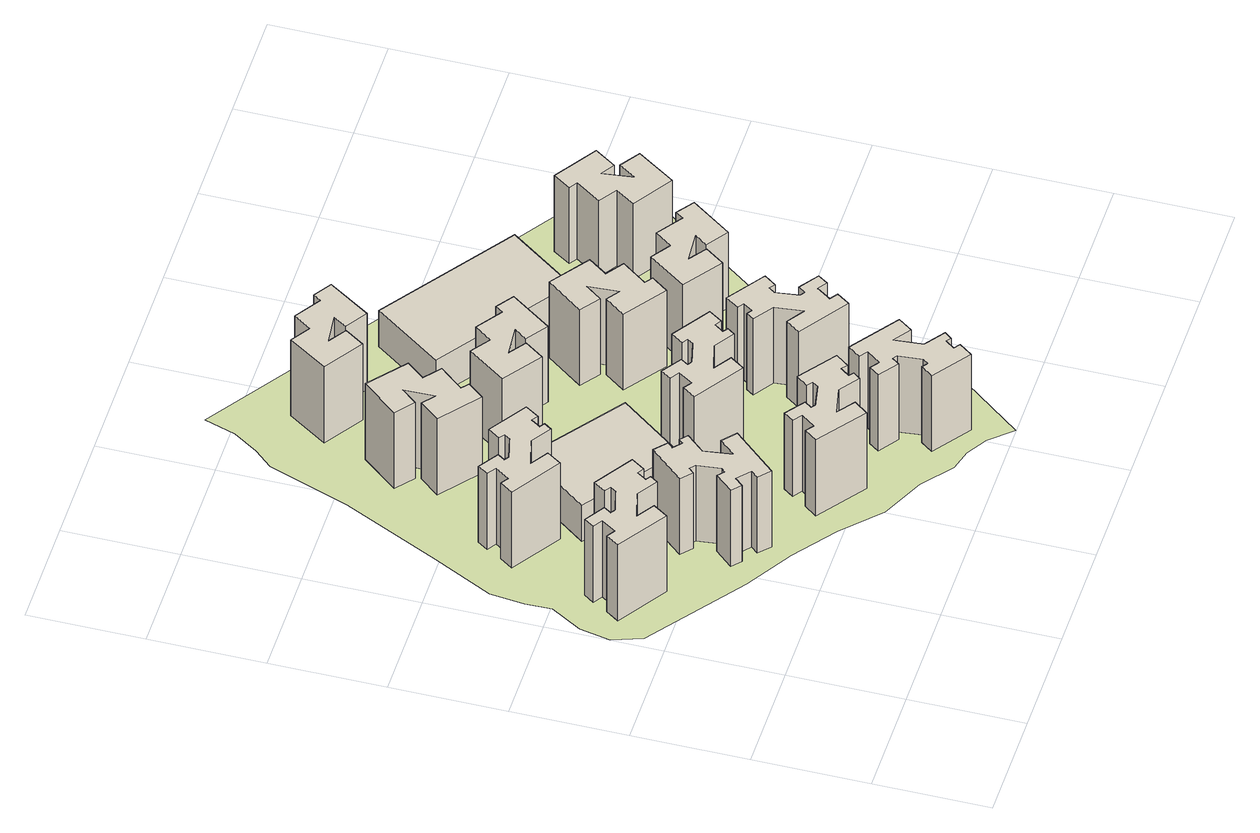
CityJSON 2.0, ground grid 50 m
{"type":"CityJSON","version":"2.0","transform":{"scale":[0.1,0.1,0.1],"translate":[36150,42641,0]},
"CityObjects":{
"building1":{"type":"Building","attributes":{"class":"1000","function":"2700","usage":"2700","roofType":"1000","measuredHeight":42,"storeysAboveGround":14,"storeysBelowGround":0,"landuse":"residential"},"geometry":[{"type":"Solid","lod":"1","boundaries":[[[[0,1,2,3]],[[3,2,4,5]],[[5,4,6,7]],[[7,6,8,9]],[[9,8,10,11]],[[11,10,12,13]],[[13,12,14,15]],[[15,14,16,17]],[[17,16,18,19]],[[19,18,20,21]],[[21,20,22,23]],[[23,22,24,25]],[[25,24,26,27]],[[27,26,28,29]],[[29,28,30,31]],[[31,30,32,33]],[[33,32,34,35]],[[35,34,36,37]],[[37,36,38,39]],[[39,38,40,41]],[[41,40,42,43]],[[43,42,44,45]],[[45,44,1,0]],[[3,5,7,9,11,13,15,17,19,21,23,25,27,29,31,33,35,37,39,41,43,45,0]],[[1,44,42,40,38,36,34,32,30,28,26,24,22,20,18,16,14,12,10,8,6,4,2]]]]}]},
"building2":{"type":"Building","attributes":{"class":"1000","function":"2700","usage":"2700","roofType":"1000","measuredHeight":42,"storeysAboveGround":14,"storeysBelowGround":0,"landuse":"residential"},"geometry":[{"type":"Solid","lod":"1","boundaries":[[[[46,47,48,49]],[[49,48,50,51]],[[51,50,52,53]],[[53,52,54,55]],[[55,54,56,57]],[[57,56,58,59]],[[59,58,60,61]],[[61,60,62,63]],[[63,62,64,65]],[[65,64,66,67]],[[67,66,68,69]],[[69,68,70,71]],[[71,70,72,73]],[[73,72,74,75]],[[75,74,76,77]],[[77,76,78,79]],[[79,78,80,81]],[[81,80,82,83]],[[83,82,84,85]],[[85,84,86,87]],[[87,86,88,89]],[[89,88,90,91]],[[91,90,47,46]],[[49,51,53,55,57,59,61,63,65,67,69,71,73,75,77,79,81,83,85,87,89,91,46]],[[47,90,88,86,84,82,80,78,76,74,72,70,68,66,64,62,60,58,56,54,52,50,48]]]]}]},
"building3":{"type":"Building","attributes":{"class":"1000","function":"2700","usage":"2700","roofType":"1000","measuredHeight":42,"storeysAboveGround":14,"storeysBelowGround":0,"landuse":"residential"},"geometry":[{"type":"Solid","lod":"1","boundaries":[[[[92,93,94,95]],[[95,94,96,97]],[[97,96,98,99]],[[99,98,100,101]],[[101,100,102,103]],[[103,102,104,105]],[[105,104,106,107]],[[107,106,108,109]],[[109,108,110,111]],[[111,110,112,113]],[[113,112,114,115]],[[115,114,116,117]],[[117,116,118,119]],[[119,118,120,121]],[[121,120,122,123]],[[123,122,124,125]],[[125,124,126,127]],[[127,126,128,129]],[[129,128,130,131]],[[131,130,132,133]],[[133,132,134,135]],[[135,134,136,137]],[[137,136,93,92]],[[95,97,99,101,103,105,107,109,111,113,115,117,119,121,123,125,127,129,131,133,135,137,92]],[[93,136,134,132,130,128,126,124,122,120,118,116,114,112,110,108,106,104,102,100,98,96,94]]]]}]},
"building4":{"type":"Building","attributes":{"class":"1000","function":"1610","usage":"1610","roofType":"1000","measuredHeight":20,"storeysAboveGround":8,"storeysBelowGround":0,"amenity":"parking","landuse":"residential","parking":"multi-storey"},"geometry":[{"type":"Solid","lod":"1","boundaries":[[[[138,139,140,141]],[[141,140,142,143]],[[143,142,144,145]],[[145,144,139,138]],[[141,143,145,138]],[[139,144,142,140]]]]}]},
"building5":{"type":"Building","attributes":{"class":"1000","function":"2700","usage":"2700","roofType":"1000","measuredHeight":42,"storeysAboveGround":14,"storeysBelowGround":0,"landuse":"residential"},"geometry":[{"type":"Solid","lod":"1","boundaries":[[[[146,147,148,149]],[[149,148,150,151]],[[151,150,152,153]],[[153,152,154,155]],[[155,154,156,157]],[[157,156,158,159]],[[159,158,160,161]],[[161,160,162,163]],[[163,162,164,165]],[[165,164,166,167]],[[167,166,168,169]],[[169,168,170,171]],[[171,170,172,173]],[[173,172,174,175]],[[175,174,176,177]],[[177,176,178,179]],[[179,178,180,181]],[[181,180,182,183]],[[183,182,184,185]],[[185,184,186,187]],[[187,186,188,189]],[[189,188,190,191]],[[191,190,147,146]],[[149,151,153,155,157,159,161,163,165,167,169,171,173,175,177,179,181,183,185,187,189,191,146]],[[147,190,188,186,184,182,180,178,176,174,172,170,168,166,164,162,160,158,156,154,152,150,148]]]]}]},
"building6":{"type":"Building","attributes":{"class":"1000","function":"2700","usage":"2700","roofType":"1000","measuredHeight":42,"storeysAboveGround":14,"storeysBelowGround":0,"landuse":"residential"},"geometry":[{"type":"Solid","lod":"1","boundaries":[[[[192,193,194,195]],[[195,194,196,197]],[[197,196,198,199]],[[199,198,200,201]],[[201,200,202,203]],[[203,202,204,205]],[[205,204,206,207]],[[207,206,208,209]],[[209,208,210,211]],[[211,210,212,213]],[[213,212,214,215]],[[215,214,216,217]],[[217,216,193,192]],[[195,197,199,201,203,205,207,209,211,213,215,217,192]],[[193,216,214,212,210,208,206,204,202,200,198,196,194]]]]}]},
"building7":{"type":"Building","attributes":{"class":"1000","function":"2700","usage":"2700","roofType":"1000","measuredHeight":42,"storeysAboveGround":14,"storeysBelowGround":0,"landuse":"residential"},"geometry":[{"type":"Solid","lod":"1","boundaries":[[[[218,219,220,221]],[[221,220,222,223]],[[223,222,224,225]],[[225,224,226,227]],[[227,226,228,229]],[[229,228,230,231]],[[231,230,232,233]],[[233,232,234,235]],[[235,234,236,237]],[[237,236,238,239]],[[239,238,240,241]],[[241,240,242,243]],[[243,242,244,245]],[[245,244,246,247]],[[247,246,248,249]],[[249,248,250,251]],[[251,250,252,253]],[[253,252,254,255]],[[255,254,256,257]],[[257,256,258,259]],[[259,258,260,261]],[[261,260,262,263]],[[263,262,219,218]],[[221,223,225,227,229,231,233,235,237,239,241,243,245,247,249,251,253,255,257,259,261,263,218]],[[219,262,260,258,256,254,252,250,248,246,244,242,240,238,236,234,232,230,228,226,224,222,220]]]]}]},
"building8":{"type":"Building","attributes":{"class":"1000","function":"2700","usage":"2700","roofType":"1000","measuredHeight":42,"storeysAboveGround":14,"storeysBelowGround":0,"landuse":"residential"},"geometry":[{"type":"Solid","lod":"1","boundaries":[[[[264,265,266,267]],[[267,266,268,269]],[[269,268,270,271]],[[271,270,272,273]],[[273,272,274,275]],[[275,274,276,277]],[[277,276,278,279]],[[279,278,280,281]],[[281,280,282,283]],[[283,282,284,285]],[[285,284,286,287]],[[287,286,288,289]],[[289,288,290,291]],[[291,290,292,293]],[[293,292,294,295]],[[295,294,296,297]],[[297,296,298,299]],[[299,298,300,301]],[[301,300,302,303]],[[303,302,304,305]],[[305,304,306,307]],[[307,306,308,309]],[[309,308,265,264]],[[267,269,271,273,275,277,279,281,283,285,287,289,291,293,295,297,299,301,303,305,307,309,264]],[[265,308,306,304,302,300,298,296,294,292,290,288,286,284,282,280,278,276,274,272,270,268,266]]]]}]},
"building9":{"type":"Building","attributes":{"class":"1000","function":"2700","usage":"2700","roofType":"1000","measuredHeight":42,"storeysAboveGround":14,"storeysBelowGround":0,"landuse":"residential"},"geometry":[{"type":"Solid","lod":"1","boundaries":[[[[310,311,312,313]],[[313,312,314,315]],[[315,314,316,317]],[[317,316,318,319]],[[319,318,320,321]],[[321,320,322,323]],[[323,322,324,325]],[[325,324,326,327]],[[327,326,328,329]],[[329,328,330,331]],[[331,330,332,333]],[[333,332,334,335]],[[335,334,311,310]],[[313,315,317,319,321,323,325,327,329,331,333,335,310]],[[311,334,332,330,328,326,324,322,320,318,316,314,312]]]]}]},
"building10":{"type":"Building","attributes":{"class":"1000","function":"2700","usage":"2700","roofType":"1000","measuredHeight":42,"storeysAboveGround":14,"storeysBelowGround":0,"landuse":"residential"},"geometry":[{"type":"Solid","lod":"1","boundaries":[[[[336,337,338,339]],[[339,338,340,341]],[[341,340,342,343]],[[343,342,344,345]],[[345,344,346,347]],[[347,346,348,349]],[[349,348,350,351]],[[351,350,352,353]],[[353,352,354,355]],[[355,354,356,357]],[[357,356,358,359]],[[359,358,360,361]],[[361,360,337,336]],[[339,341,343,345,347,349,351,353,355,357,359,361,336]],[[337,360,358,356,354,352,350,348,346,344,342,340,338]]]]}]},
"building11":{"type":"Building","attributes":{"class":"1000","function":"2700","usage":"2700","roofType":"1000","measuredHeight":42,"storeysAboveGround":14,"storeysBelowGround":0,"landuse":"residential"},"geometry":[{"type":"Solid","lod":"1","boundaries":[[[[362,363,364,365]],[[365,364,366,367]],[[367,366,368,369]],[[369,368,370,371]],[[371,370,372,373]],[[373,372,374,375]],[[375,374,376,377]],[[377,376,378,379]],[[379,378,380,381]],[[381,380,382,383]],[[383,382,384,385]],[[385,384,386,387]],[[387,386,388,389]],[[389,388,390,391]],[[391,390,392,393]],[[393,392,394,395]],[[395,394,396,397]],[[397,396,398,399]],[[399,398,400,401]],[[401,400,402,403]],[[403,402,404,405]],[[405,404,406,407]],[[407,406,363,362]],[[365,367,369,371,373,375,377,379,381,383,385,387,389,391,393,395,397,399,401,403,405,407,362]],[[363,406,404,402,400,398,396,394,392,390,388,386,384,382,380,378,376,374,372,370,368,366,364]]]]}]},
"building12":{"type":"Building","attributes":{"class":"1000","function":"2700","usage":"2700","roofType":"1000","measuredHeight":42,"storeysAboveGround":14,"storeysBelowGround":0,"landuse":"residential"},"geometry":[{"type":"Solid","lod":"1","boundaries":[[[[408,409,410,411]],[[411,410,412,413]],[[413,412,414,415]],[[415,414,416,417]],[[417,416,418,419]],[[419,418,420,421]],[[421,420,422,423]],[[423,422,424,425]],[[425,424,426,427]],[[427,426,428,429]],[[429,428,430,431]],[[431,430,432,433]],[[433,432,409,408]],[[411,413,415,417,419,421,423,425,427,429,431,433,408]],[[409,432,430,428,426,424,422,420,418,416,414,412,410]]]]}]},
"building13":{"type":"Building","attributes":{"class":"1000","function":"1610","usage":"1610","roofType":"1000","measuredHeight":20,"storeysAboveGround":8,"storeysBelowGround":0,"amenity":"parking","landuse":"residential","parking":"multi-storey"},"geometry":[{"type":"Solid","lod":"1","boundaries":[[[[434,435,436,437]],[[437,436,438,439]],[[439,438,440,441]],[[441,440,435,434]],[[437,439,441,434]],[[435,440,438,436]]]]}]},
"building14":{"type":"Building","attributes":{"class":"1000","function":"2700","usage":"2700","roofType":"1000","measuredHeight":42,"storeysAboveGround":14,"storeysBelowGround":0,"landuse":"residential"},"geometry":[{"type":"Solid","lod":"1","boundaries":[[[[442,443,444,445]],[[445,444,446,447]],[[447,446,448,449]],[[449,448,450,451]],[[451,450,452,453]],[[453,452,454,455]],[[455,454,456,457]],[[457,456,458,459]],[[459,458,460,461]],[[461,460,462,463]],[[463,462,464,465]],[[465,464,466,467]],[[467,466,443,442]],[[445,447,449,451,453,455,457,459,461,463,465,467,442]],[[443,466,464,462,460,458,456,454,452,450,448,446,444]]]]}]},
"building15":{"type":"Building","attributes":{"class":"1000","function":"2700","usage":"2700","roofType":"1000","measuredHeight":42,"storeysAboveGround":14,"storeysBelowGround":0,"landuse":"residential"},"geometry":[{"type":"Solid","lod":"1","boundaries":[[[[468,469,470,471]],[[471,470,472,473]],[[473,472,474,475]],[[475,474,476,477]],[[477,476,478,479]],[[479,478,480,481]],[[481,480,482,483]],[[483,482,484,485]],[[485,484,486,487]],[[487,486,488,489]],[[489,488,490,491]],[[491,490,492,493]],[[493,492,469,468]],[[471,473,475,477,479,481,483,485,487,489,491,493,468]],[[469,492,490,488,486,484,482,480,478,476,474,472,470]]]]}]},
"landuse1":{"type":"LandUse","attributes":{"function":"1040","plot_ratio":3,"plot_area":42800.09,"landuse":"residential"},"geometry":[{"type":"MultiSurface","lod":"1","boundaries":[[[494,495,496,497,498,499,500,501,502,503,504,505,506,507,508,509,510,511,512,513,514,515,516,517,518,519,520,521,522,523,524,525,526,527,528,529,530,531,532,533,534,535,536,537]]]}]}
},
"vertices":[
[603,1305,0],[603,1305,420],[563,1246,420],[563,1246,0],[536,1264,420],[536,1264,0],[509,1223,420],[509,1223,0],[530,1209,420],[530,1209,0],[507,1175,420],[507,1175,0],[419,1233,420],[419,1233,0],[298,1200,420],[298,1200,0],[374,1150,420],[374,1150,0],[332,1086,420],[332,1086,0],[118,1226,420],[118,1226,0],[156,1283,420],[156,1283,0],[191,1260,420],[191,1260,0],[232,1323,420],[232,1323,0],[192,1349,420],[192,1349,0],[222,1394,420],[222,1394,0],[309,1337,420],[309,1337,0],[288,1305,420],[288,1305,0],[307,1292,420],[307,1292,0],[408,1319,420],[408,1319,0],[425,1344,420],[425,1344,0],[401,1361,420],[401,1361,0],[436,1414,420],[436,1414,0],
[680,1242,0],[680,1242,420],[733,1195,420],[733,1195,0],[712,1171,420],[712,1171,0],[749,1138,420],[749,1138,0],[765,1157,420],[765,1157,0],[796,1130,420],[796,1130,0],[727,1052,420],[727,1052,0],[743,928,420],[743,928,0],[803,996,420],[803,996,0],[862,945,420],[862,945,0],[692,755,420],[692,755,0],[641,800,420],[641,800,0],[668,831,420],[668,831,0],[611,880,420],[611,880,0],[580,845,420],[580,845,0],[539,881,420],[539,881,0],[608,958,420],[608,958,0],[637,932,420],[637,932,0],[652,950,420],[652,950,0],[640,1053,420],[640,1053,0],[616,1073,420],[616,1073,0],[597,1051,420],[597,1051,0],[548,1094,420],[548,1094,0],
[776,1793,0],[776,1793,420],[736,1733,420],[736,1733,0],[709,1752,420],[709,1752,0],[682,1711,420],[682,1711,0],[703,1697,420],[703,1697,0],[680,1663,420],[680,1663,0],[593,1721,420],[593,1721,0],[471,1688,420],[471,1688,0],[547,1638,420],[547,1638,0],[504,1574,420],[504,1574,0],[291,1715,420],[291,1715,0],[330,1772,420],[330,1772,0],[364,1749,420],[364,1749,0],[406,1812,420],[406,1812,0],[366,1838,420],[366,1838,0],[397,1883,420],[397,1883,0],[483,1826,420],[483,1826,0],[462,1794,420],[462,1794,0],[481,1781,420],[481,1781,0],[582,1807,420],[582,1807,0],[599,1832,420],[599,1832,0],[574,1849,420],[574,1849,0],[611,1902,420],[611,1902,0],
[514,1489,0],[514,1489,200],[730,1776,200],[730,1776,0],[1124,1483,200],[1124,1483,0],[907,1196,200],[907,1196,0],
[1398,687,0],[1398,687,420],[1355,630,420],[1355,630,0],[1329,650,420],[1329,650,0],[1300,610,420],[1300,610,0],[1320,595,420],[1320,595,0],[1295,563,420],[1295,563,0],[1211,625,420],[1211,625,0],[1088,599,420],[1088,599,0],[1161,544,420],[1161,544,0],[1115,483,420],[1115,483,0],[910,635,420],[910,635,0],[951,690,420],[951,690,0],[984,665,420],[984,665,0],[1030,725,420],[1030,725,0],[991,754,420],[991,754,0],[1024,797,420],[1024,797,0],[1107,735,420],[1107,735,0],[1084,704,420],[1084,704,0],[1102,691,420],[1102,691,0],[1205,711,420],[1205,711,0],[1223,736,420],[1223,736,0],[1200,754,420],[1200,754,0],[1239,805,420],[1239,805,0],
[886,2313,0],[886,2313,420],[822,2235,420],[822,2235,0],[894,2176,420],[894,2176,0],[808,2073,420],[808,2073,0],[839,2047,420],[839,2047,0],[781,1976,420],[781,1976,0],[611,2115,420],[611,2115,0],[682,2201,420],[682,2201,0],[736,2157,420],[736,2157,0],[734,2292,420],[734,2292,0],[677,2223,420],[677,2223,0],[598,2288,420],[598,2288,0],[727,2444,420],[727,2444,0],
[1499,1241,0],[1499,1241,420],[1459,1182,420],[1459,1182,0],[1432,1200,420],[1432,1200,0],[1404,1160,420],[1404,1160,0],[1425,1145,420],[1425,1145,0],[1402,1112,420],[1402,1112,0],[1315,1170,420],[1315,1170,0],[1194,1138,420],[1194,1138,0],[1269,1087,420],[1269,1087,0],[1226,1024,420],[1226,1024,0],[1014,1166,420],[1014,1166,0],[1052,1223,420],[1052,1223,0],[1087,1199,420],[1087,1199,0],[1129,1261,420],[1129,1261,0],[1089,1288,420],[1089,1288,0],[1120,1333,420],[1120,1333,0],[1206,1275,420],[1206,1275,0],[1184,1243,420],[1184,1243,0],[1203,1231,420],[1203,1231,0],[1305,1256,420],[1305,1256,0],[1322,1281,420],[1322,1281,0],[1297,1298,420],[1297,1298,0],[1334,1351,420],[1334,1351,0],
[1550,175,0],[1550,175,420],[1389,292,420],[1389,292,0],[1428,344,420],[1428,344,0],[1452,327,420],[1452,327,0],[1470,351,420],[1470,351,0],[1459,455,420],[1459,455,0],[1441,468,420],[1441,468,0],[1418,437,420],[1418,437,0],[1334,498,420],[1334,498,0],[1366,542,420],[1366,542,0],[1405,514,420],[1405,514,0],[1449,574,420],[1449,574,0],[1416,599,420],[1416,599,0],[1456,654,420],[1456,654,0],[1663,504,420],[1663,504,0],[1618,442,420],[1618,442,0],[1544,495,420],[1544,495,0],[1555,371,420],[1555,371,0],[1640,309,420],[1640,309,0],[1616,277,420],[1616,277,0],[1595,292,420],[1595,292,0],[1566,252,420],[1566,252,0],[1592,233,420],[1592,233,0],
[1021,2095,0],[1021,2095,420],[1104,2036,420],[1104,2036,0],[1158,2112,420],[1158,2112,0],[1268,2034,420],[1268,2034,0],[1292,2067,420],[1292,2067,0],[1367,2014,420],[1367,2014,0],[1240,1836,420],[1240,1836,0],[1148,1901,420],[1148,1901,0],[1188,1957,420],[1188,1957,0],[1053,1946,420],[1053,1946,0],[1126,1894,420],[1126,1894,0],[1067,1811,420],[1067,1811,0],[901,1928,420],[901,1928,0],
[885,2799,0],[885,2799,420],[970,2743,420],[970,2743,0],[1021,2821,420],[1021,2821,0],[1134,2747,420],[1134,2747,0],[1157,2781,420],[1157,2781,0],[1234,2731,420],[1234,2731,0],[1113,2548,420],[1113,2548,0],[1019,2609,420],[1019,2609,0],[1057,2667,420],[1057,2667,0],[923,2651,420],[923,2651,0],[998,2602,420],[998,2602,0],[941,2517,420],[941,2517,0],[772,2628,420],[772,2628,0],
[1592,1200,0],[1592,1200,420],[1755,1086,420],[1755,1086,0],[1717,1033,420],[1717,1033,0],[1693,1050,420],[1693,1050,0],[1675,1025,420],[1675,1025,0],[1688,922,420],[1688,922,0],[1707,909,420],[1707,909,0],[1729,940,420],[1729,940,0],[1814,881,420],[1814,881,0],[1783,837,420],[1783,837,0],[1743,864,420],[1743,864,0],[1700,803,420],[1700,803,0],[1734,779,420],[1734,779,0],[1695,723,420],[1695,723,0],[1485,869,420],[1485,869,0],[1529,932,420],[1529,932,0],[1604,880,420],[1604,880,0],[1591,1004,420],[1591,1004,0],[1505,1064,420],[1505,1064,0],[1528,1097,420],[1528,1097,0],[1549,1083,420],[1549,1083,0],[1577,1123,420],[1577,1123,0],[1550,1141,420],[1550,1141,0],
[1652,1781,0],[1652,1781,420],[1592,1699,420],[1592,1699,0],[1668,1645,420],[1668,1645,0],[1588,1536,420],[1588,1536,0],[1621,1512,420],[1621,1512,0],[1566,1438,420],[1566,1438,0],[1389,1567,420],[1389,1567,0],[1455,1657,420],[1455,1657,0],[1511,1617,420],[1511,1617,0],[1502,1751,420],[1502,1751,0],[1449,1679,420],[1449,1679,0],[1366,1740,420],[1366,1740,0],[1486,1902,420],[1486,1902,0],
[1148,2275,0],[1148,2275,200],[1360,2570,200],[1360,2570,0],[1924,2170,200],[1924,2170,0],[1712,1875,200],[1712,1875,0],
[1734,1553,0],[1734,1553,420],[1817,1495,420],[1817,1495,0],[1871,1570,420],[1871,1570,0],[1981,1492,420],[1981,1492,0],[2005,1526,420],[2005,1526,0],[2080,1472,420],[2080,1472,0],[1953,1294,420],[1953,1294,0],[1861,1359,420],[1861,1359,0],[1901,1415,420],[1901,1415,0],[1766,1404,420],[1766,1404,0],[1839,1352,420],[1839,1352,0],[1780,1269,420],[1780,1269,0],[1614,1386,420],[1614,1386,0],
[2005,1703,0],[2005,1703,420],[2061,1787,420],[2061,1787,0],[1983,1838,420],[1983,1838,0],[2058,1950,420],[2058,1950,0],[2023,1973,420],[2023,1973,0],[2074,2049,420],[2074,2049,0],[2258,1928,420],[2258,1928,0],[2196,1835,420],[2196,1835,0],[2138,1873,420],[2138,1873,0],[2154,1740,420],[2154,1740,0],[2203,1814,420],[2203,1814,0],[2289,1757,420],[2289,1757,0],[2177,1590,420],[2177,1590,0],
[1596,5,0],[1510,101,0],[1419,157,0],[1326,181,0],[1194,287,0],[1008,376,0],[847,528,0],[665,666,0],[460,791,0],[49,1098,0],[5,1226,0],[32,1359,0],[111,1493,0],[108,1609,0],[125,1759,0],[256,2018,0],[458,2442,0],[585,2797,0],[654,2875,0],[723,2981,0],[768,3118,0],[2572,1893,0],[2232,1433,0],[2008,1129,0],[1957,1093,0],[1946,1060,0],[1964,1023,0],[2024,1013,0],[2043,980,0],[2034,949,0],[1994,936,0],[1934,884,0],[1788,683,0],[1733,628,0],[1725,553,0],[1747,512,0],[1742,441,0],[1735,406,0],[1690,374,0],[1692,342,0],[1693,341,0],[1747,324,0],[1792,289,0],[1799,263,0]
]}
